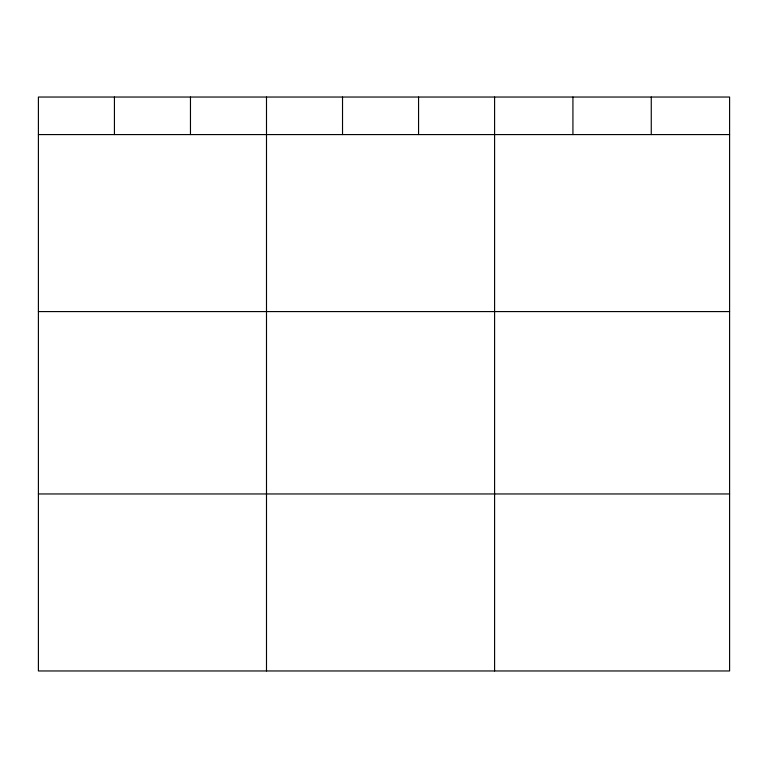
<?xml version="1.0" encoding="UTF-8"?>
<svg xmlns="http://www.w3.org/2000/svg" width="768" height="768" viewBox="0 0 768 768"><rect width="100%" height="100%" fill="white"/><g stroke="black" fill="none" stroke-linecap="round" stroke-linejoin="round"><path stroke-width="1.15" d="M729.6 311.587L729.6 97.037L38.4 97.037L38.4 670.963L729.6 670.963L729.6 311.587L38.4 311.587M38.4 134.582L729.6 134.582M38.4 493.958L729.6 493.958M651.264 97.037L651.264 134.582M572.928 97.037L572.928 134.582M494.592 97.037L494.592 670.963M418.56 97.037L418.56 134.582M342.528 97.037L342.528 134.582M266.496 97.037L266.496 670.963M190.464 97.037L190.464 134.582M114.432 97.037L114.432 134.582"/></g></svg>
